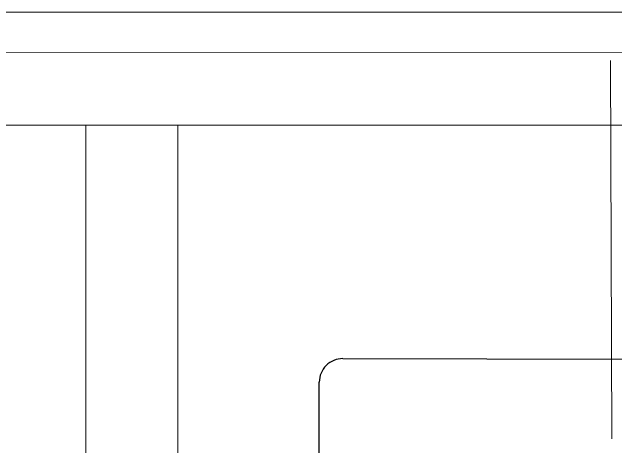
# Model space of a CAD drawing. Header units: inches. Extents: x 164.3 to 247.9, y 15.6 to 56.7.
# Drawn here: x 240.801 to 241.602, y 33.789 to 34.365 of the extents above; entities that cross this region are included whole.
import ezdxf

# ---------------------------------------------------------------- set-up
doc = ezdxf.new("R2010")
doc.units = ezdxf.units.IN
doc.header["$MEASUREMENT"] = 0
doc.layers.get('0').update_dxf_attribs({"lineweight": 0})
doc.layers.add('WALL 1 100', color=250, linetype='Continuous', lineweight=9)
doc.layers.add('провода', color=1, linetype='Continuous', lineweight=5)

msp = doc.modelspace()

# ---------------------------------------------------------------- linework, layer by layer
at = {"color": 7, "linetype": 'ByBlock', "lineweight": -2}
for p, q in [((241.24001, 33.90566), (241.69365, 33.90456)), ((241.20801, 33.65535), (241.20854, 33.87435))]:
    msp.add_line(p, q, dxfattribs=at)
msp.add_arc((241.23993, 33.87427), 0.03139, 89.86125, 179.86125, dxfattribs=at)
at = {"layer": 'WALL 1 100', "color": 0}
for p, q in [((247.92369, 34.36512), (227.94816, 34.36512)), ((240.8989, 34.21513), (240.89967, 32.51758)), ((241.02121, 34.21497), (241.01996, 32.51731))]:
    msp.add_line(p, q, dxfattribs=at)
msp.add_lwpolyline([(228.09552, 34.21512), (247.77369, 34.21512)], dxfattribs=at)
at = {"layer": 'провода', "color": 1}
for p, q in [((234.80783, 34.31292), (247.83697, 34.31063)), ((241.5968, 33.79907), (241.59464, 34.30073))]:
    msp.add_line(p, q, dxfattribs=at)

doc.saveas('drawing.dxf')
